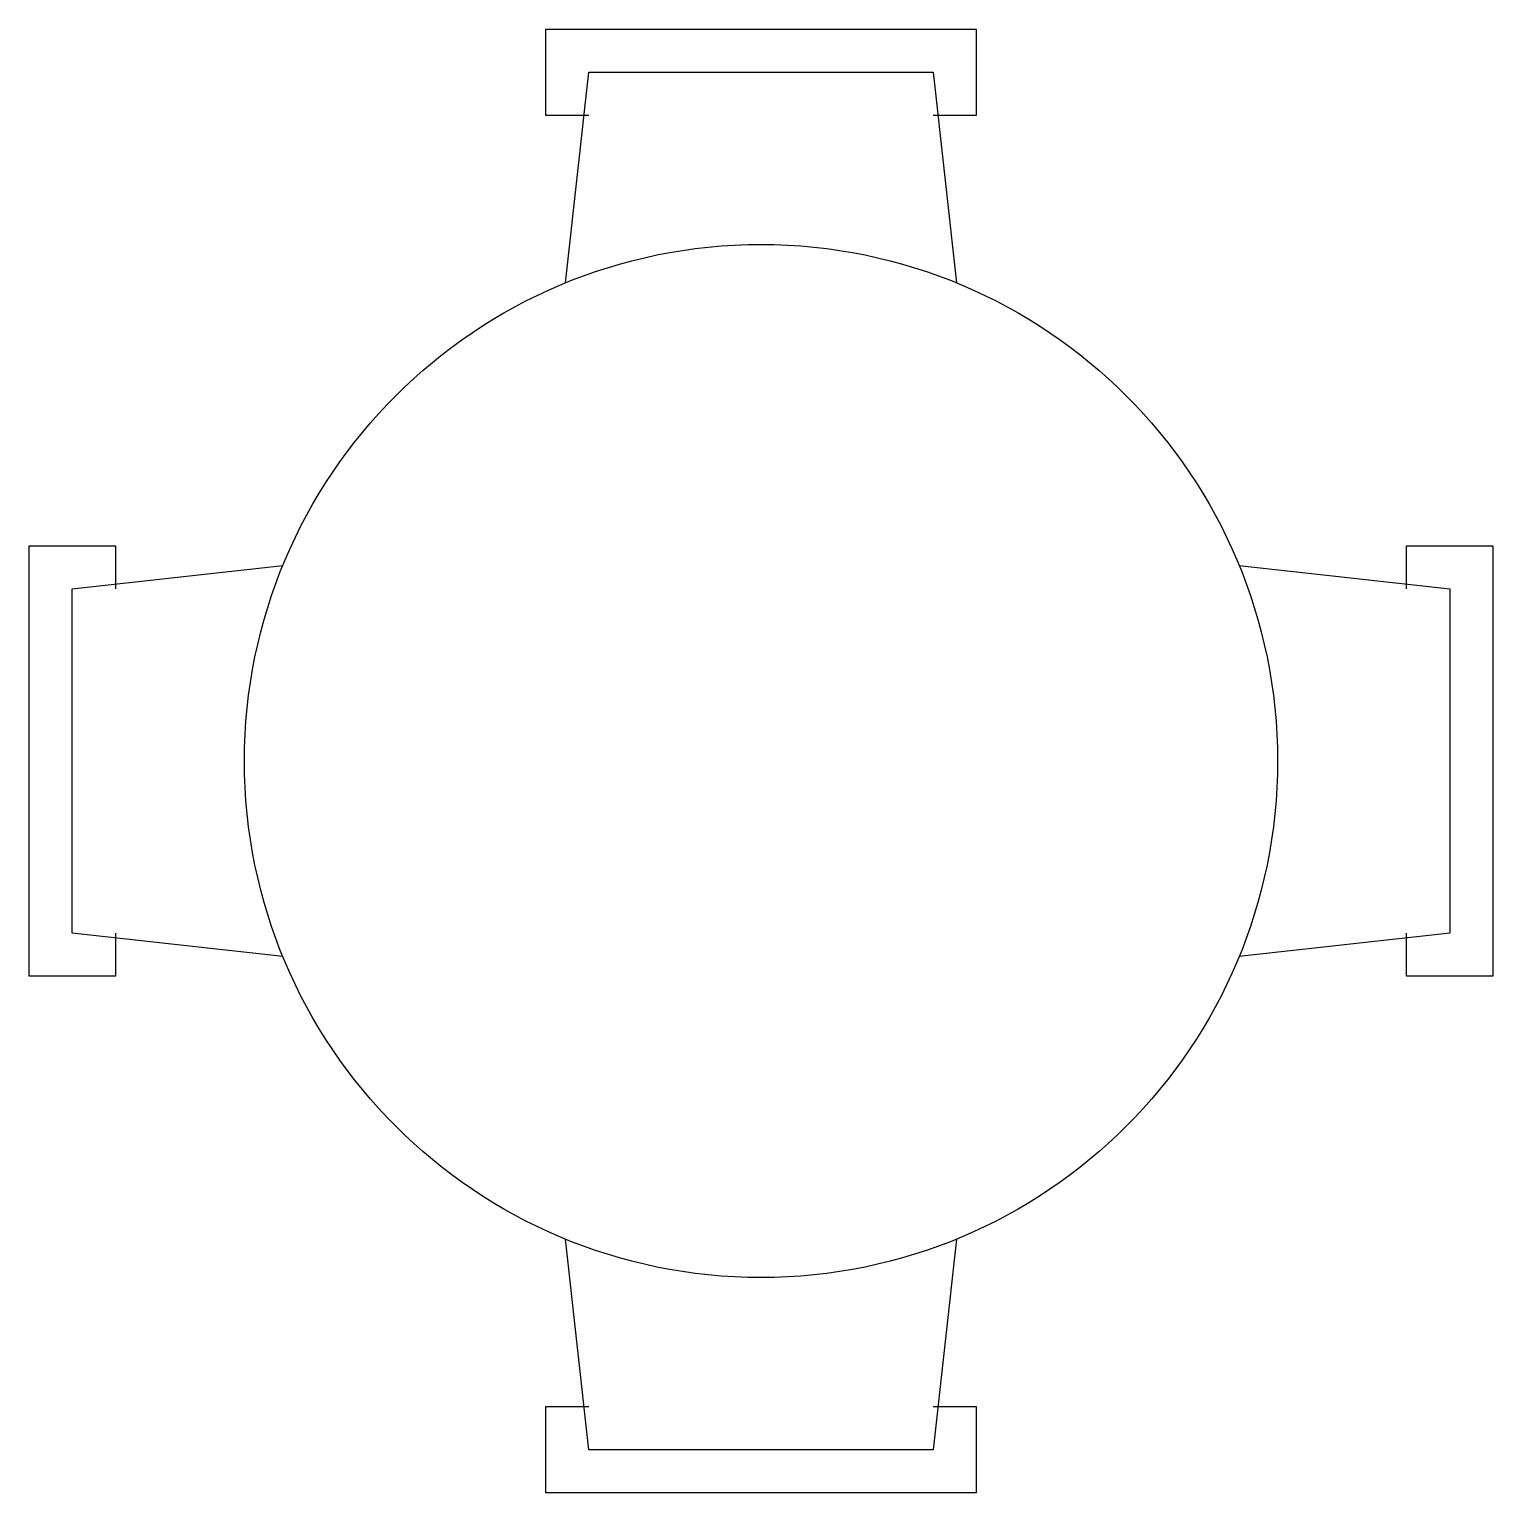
# Model space of a CAD drawing. Extents: x 13.6 to 15.3, y 8.25 to 9.95.
import ezdxf

# ---------------------------------------------------------------- set-up
doc = ezdxf.new("R2010")
doc.units = 0
doc.layers.get('0').update_dxf_attribs({"linetype": 'CONTINUOUS'})

msp = doc.modelspace()

# ---------------------------------------------------------------- linework, layer by layer
for points in [[(14.25, 9.85), (14.2, 9.85), (14.2, 9.95), (14.7, 9.95), (14.7, 9.85), (14.65, 9.85)], [(14.2228, 9.6553), (14.25, 9.9), (14.65, 9.9)], [(14.65, 9.9), (14.6772, 9.6553)], [(13.7, 8.9), (13.7, 8.85), (13.6, 8.85), (13.6, 9.35), (13.7, 9.35), (13.7, 9.3)], [(15.2, 9.3), (15.2, 9.35), (15.3, 9.35), (15.3, 8.85), (15.2, 8.85), (15.2, 8.9)], [(13.65, 9.3), (13.8947, 9.3272)], [(15.0053, 9.3272), (15.25, 9.3), (15.25, 8.9)], [(13.8947, 8.8728), (13.65, 8.9), (13.65, 9.3)], [(15.25, 8.9), (15.0053, 8.8728)], [(14.25, 8.3), (14.2228, 8.5447)], [(14.6772, 8.5447), (14.65, 8.3), (14.25, 8.3)], [(14.65, 8.35), (14.7, 8.35), (14.7, 8.25), (14.2, 8.25), (14.2, 8.35), (14.25, 8.35)]]:
    msp.add_lwpolyline(points)
msp.add_circle((14.45, 9.1), 0.6)

doc.saveas('drawing.dxf')
